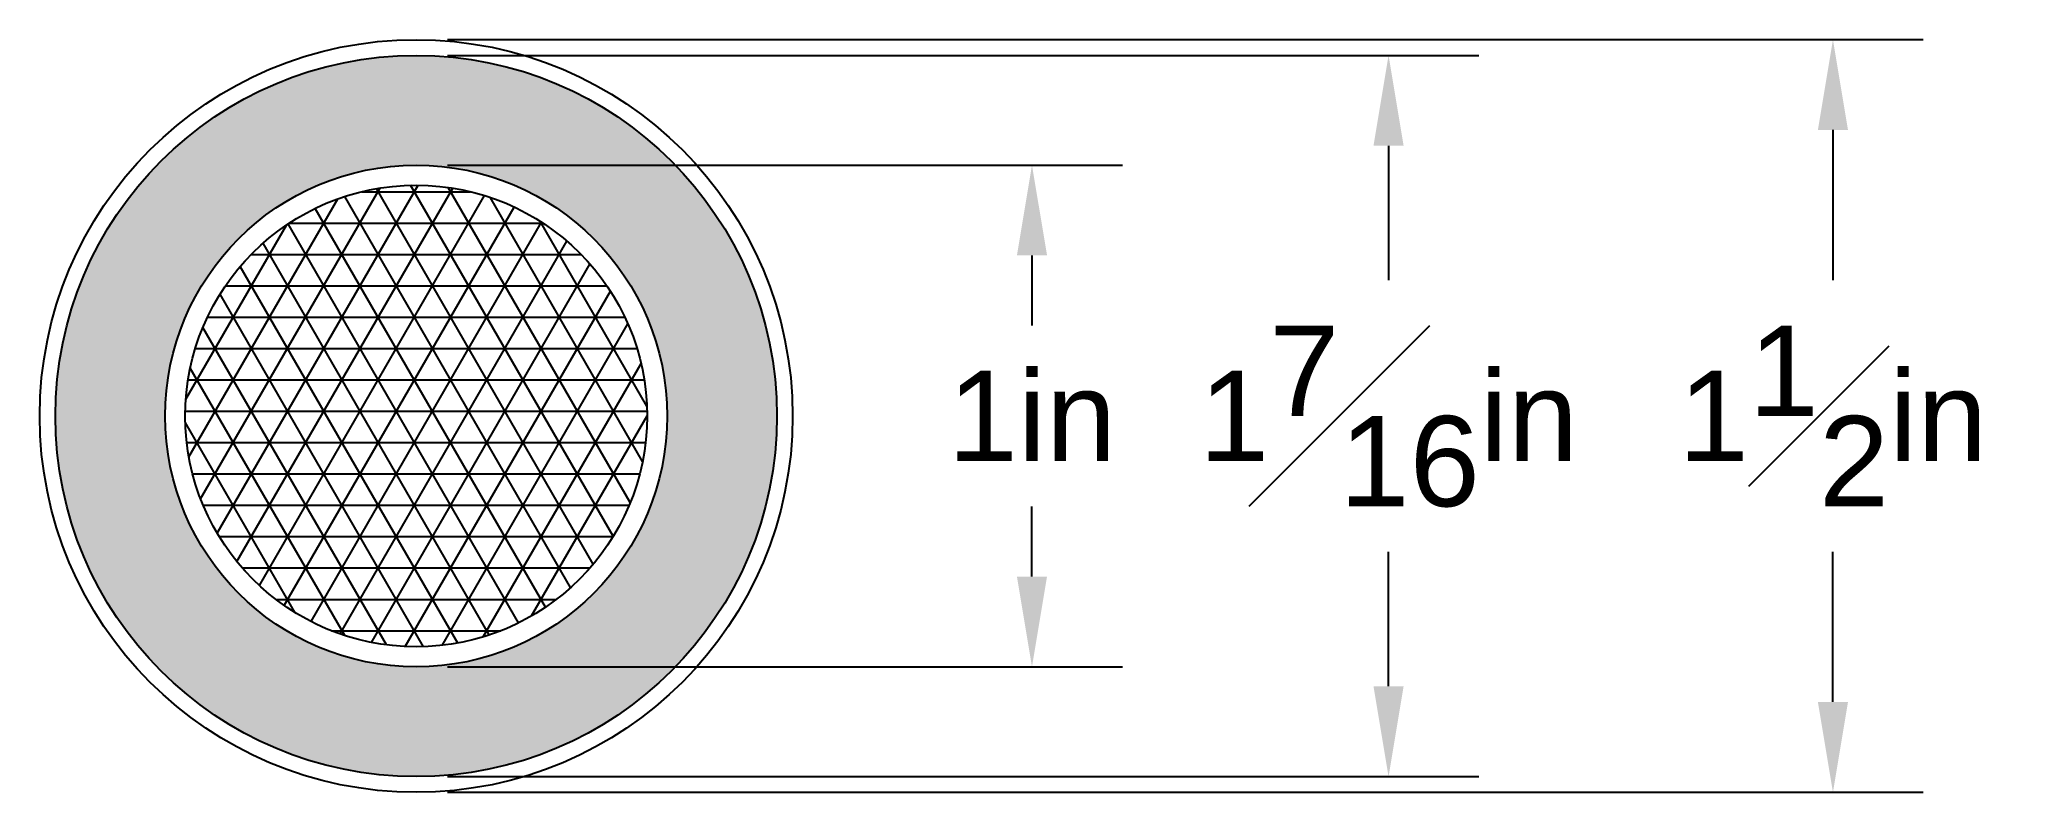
# Model space of a CAD drawing. Header units: inches. Extents: x 11.49 to 15.44, y 7.87 to 9.37.
import ezdxf

# ---------------------------------------------------------------- set-up
doc = ezdxf.new("R2010")
doc.units = ezdxf.units.IN
doc.header["$MEASUREMENT"] = 0
doc.styles.get("Standard").update_dxf_attribs({"font": 'ARIAL.TTF'})
doc.dimstyles.get("Standard").update_dxf_attribs({"dimtxt": 0.18, "dimasz": 0.18, "dimexe": 0.18, "dimexo": 0.0625, "dimgap": 0.09, "dimtad": 0, "dimtih": 1, "dimtoh": 1, "dimdec": 4, "dimzin": 0, "dimdsep": 46, "dimtxsty": 'Standard', "dimcen": 0.09, "dimadec": 0, "dimazin": 0, "dimtfac": 1, "dimtdec": 4, "dimtofl": 0, "dimtmove": 0, "dimatfit": 3, "dimfxl": 1, "dimtolj": 1, "dimtzin": 0, "dimarcsym": 0})

# ---------------------------------------------------------------- blocks, each defined once
blk = doc.blocks.new('*D2')
at = {"color": 0, "linetype": 'Continuous', "lineweight": -2}
blk.add_line((12.2987, 9.3655), (15.2388, 9.3655), dxfattribs=at)
at = {"color": 0, "lineweight": -2}
for p, q in [((15.0588, 9.1855), (15.0588, 8.8862)), ((15.0588, 8.0455), (15.0588, 8.3447)), ((12.2987, 7.8655), (15.2388, 7.8655))]:
    blk.add_line(p, q, dxfattribs=at)
at = {"color": 0}
for points in [[(15.0288, 9.1855), (15.0888, 9.1855), (15.0588, 9.3655)], [(15.0288, 8.0455), (15.0888, 8.0455), (15.0588, 7.8655)]]:
    blk.add_solid(points, dxfattribs=at)
at = {"layer": 'Defpoints', "color": 0}
for p in [(12.2362, 9.3655), (12.2362, 7.8655), (15.0588, 7.8655)]:
    blk.add_point(p, dxfattribs=at)
at = {"color": 0, "insert": (15.0588, 8.6155), "char_height": 0.18, "attachment_point": 5}
blk.add_mtext('\\A1;1{\\H1.000000x;\\S1#2;}in', dxfattribs=at)
blk = doc.blocks.new('*D3')
at = {"color": 0, "linetype": 'Continuous', "lineweight": -2}
blk.add_line((12.2987, 9.3342), (14.3535, 9.3342), dxfattribs=at)
at = {"color": 0, "lineweight": -2}
for p, q in [((14.1735, 9.1542), (14.1735, 8.8862)), ((14.1735, 8.0767), (14.1735, 8.3447)), ((12.2987, 7.8967), (14.3535, 7.8967))]:
    blk.add_line(p, q, dxfattribs=at)
at = {"color": 0}
for points in [[(14.1435, 9.1542), (14.2035, 9.1542), (14.1735, 9.3342)], [(14.1435, 8.0767), (14.2035, 8.0767), (14.1735, 7.8967)]]:
    blk.add_solid(points, dxfattribs=at)
at = {"layer": 'Defpoints', "color": 0}
for p in [(12.2362, 9.3342), (12.2362, 7.8967), (14.1735, 7.8967)]:
    blk.add_point(p, dxfattribs=at)
at = {"color": 0, "insert": (14.1735, 8.6155), "char_height": 0.18, "attachment_point": 5}
blk.add_mtext('\\A1;1{\\H1.000000x;\\S7#16;}in', dxfattribs=at)
blk = doc.blocks.new('*D4')
at = {"color": 0, "linetype": 'ByBlock', "lineweight": -2}
for p, q in [((12.2987, 9.1155), (13.6431, 9.1155)), ((12.2987, 8.1155), (13.6431, 8.1155))]:
    blk.add_line(p, q, dxfattribs=at)
at = {"color": 0, "lineweight": -2}
for p, q in [((13.4631, 8.9355), (13.4631, 8.7958)), ((13.4631, 8.2955), (13.4631, 8.4351))]:
    blk.add_line(p, q, dxfattribs=at)
at = {"color": 0}
for points in [[(13.4331, 8.9355), (13.4931, 8.9355), (13.4631, 9.1155)], [(13.4331, 8.2955), (13.4931, 8.2955), (13.4631, 8.1155)]]:
    blk.add_solid(points, dxfattribs=at)
at = {"layer": 'Defpoints', "color": 0}
for p in [(12.2362, 9.1155), (12.2362, 8.1155), (13.4631, 8.1155)]:
    blk.add_point(p, dxfattribs=at)
at = {"color": 0, "insert": (13.4631, 8.6155), "char_height": 0.18, "attachment_point": 5}
blk.add_mtext('\\A1;1in', dxfattribs=at)

msp = doc.modelspace()

# ---------------------------------------------------------------- hatches: boundary and pattern name
h = msp.add_hatch(color=256)
h.set_gradient(color1=(125, 128, 130), one_color=1, tint=1, name='SPHERICAL')
h.paths.add_polyline_path([(12.23621, 9.11546), (12.23621, 9.33421, 0.4142136), (11.51746, 8.61546, 0.4142136), (12.23621, 7.89671), (12.23621, 8.11546, -0.4142136), (11.73621, 8.61546, -0.4142136)])
h.paths.add_polyline_path([(12.23621, 9.33421), (12.23621, 9.11546, -0.4142136), (12.73621, 8.61546, -0.4142136), (12.23621, 8.11546), (12.23621, 7.89671, 0.4142136), (12.95496, 8.61546, 0.4142136)])
h = msp.add_hatch()
h.set_pattern_fill('NET3', color=256, scale=0.5, style=0)
h.paths.add_polyline_path([(12.23621, 9.07551, 0.4142136), (11.77616, 8.61546, 0.4142136), (12.23621, 8.15542)])
h.paths.add_polyline_path([(12.23621, 9.07551), (12.23621, 8.15542, 0.4142136), (12.69625, 8.61546, 0.4142136)])

# ---------------------------------------------------------------- linework, layer by layer
for radius in [0.75, 0.71875, 0.5, 0.46004]:
    msp.add_circle((12.23621, 8.61546), radius)

# ---------------------------------------------------------------- dimensions: what is measured, and where the dimension line sits
dim = msp.add_linear_dim(base=(15.05881, 7.86546), p1=(12.23621, 9.36546), p2=(12.23621, 7.86546), angle=90, dimstyle='Standard', override={"dimlfac": 1, "dimlunit": 5, "dimpost": 'in', "dimfrac": 1})
dim.commit()
dim.dimension.update_dxf_attribs({"geometry": '*D2', "text_midpoint": (15.05881, 8.61546), "dimtype": 160})
for base, p1, p2, picture, middle in [((14.17355, 7.89671), (12.23621, 9.33421), (12.23621, 7.89671), '*D3', (14.17355, 8.61546)), ((13.46308, 8.11546), (12.23621, 9.11546), (12.23621, 8.11546), '*D4', (13.46308, 8.61546))]:
    dim = msp.add_linear_dim(base=base, p1=p1, p2=p2, angle=90, dimstyle='Standard', override={"dimlfac": 1, "dimlunit": 5, "dimpost": 'in', "dimfrac": 1})
    dim.commit()
    dim.dimension.update_dxf_attribs({"geometry": picture, "text_midpoint": middle})

doc.saveas('drawing.dxf')
